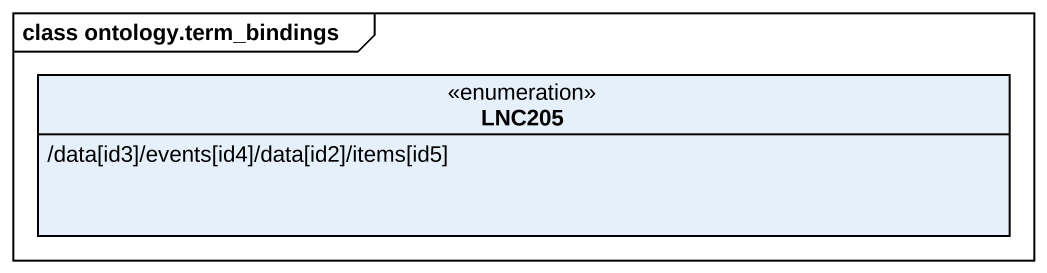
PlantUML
@startuml
mainframe class ontology.term_bindings
hide circle
hide empty members
enum LNC205 {
  /data[id3]/events[id4]/data[id2]/items[id5]
}
@enduml
